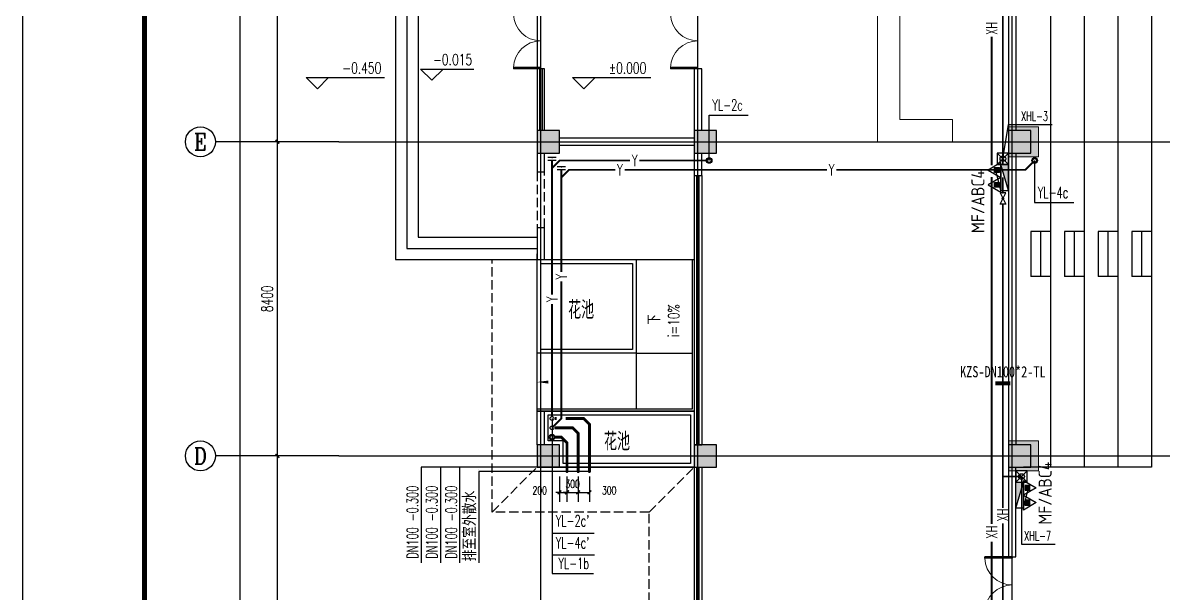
# Model space of a CAD drawing. Extents: x 817814 to 953178, y -139555 to 106956.
# Drawn here: x 843848 to 874329, y 52238 to 67492 of the extents above; entities that cross this region are included whole.
import ezdxf
from ezdxf.enums import TextEntityAlignment as Align

# ---------------------------------------------------------------- set-up
doc = ezdxf.new("R2010")
doc.units = 0
doc.header["$LTSCALE"] = 1000
doc.header["$MEASUREMENT"] = 0
doc.linetypes.add('__DASH', pattern=[0.35, 0.25, -0.1])
doc.linetypes.add('DASH', pattern=[0.35, 0.25, -0.1])
for name, color, linetype, lineweight in [('15101', 5, 'Continuous', 18), ('E3-家具', 8, 'Continuous', 5), ('P-RAIN-PIPE', 4, 'Continuous', 50)]:
    doc.layers.add(name, color=color, linetype=linetype, lineweight=lineweight)
for name, color, linetype in [('A-DOOR-HOLE', 161, 'Continuous'), ('A-Roof-Drng', 8, 'Continuous'), ('A-WALL-CURT', 111, 'Continuous'), ('A2-看线', 8, 'Continuous'), ('AXIS', 3, 'Continuous'), ('AXIS_TEXT', 7, 'Continuous'), ('BTTK', 7, 'Continuous'), ('COLUMN', 2, 'Continuous'), ('DIM_ELEV', 3, 'Continuous'), ('DIM_SYMB', 3, 'Continuous'), ('DOOR_FIRE', 4, 'Continuous'), ('DOTE', 8, 'Continuous'), ('E2-楼梯、坡道', 5, 'Continuous'), ('HJ(环境-单体)', 135, 'Continuous'), ('P-ANNO-DIMS', 4, 'Continuous'), ('P-ANNO-IDEN', 3, 'Continuous'), ('P-FIRE-EQPM', 1, 'Continuous'), ('P-FIRE-IDEN', 1, 'Continuous'), ('P-PROT-FIRH', 1, 'Continuous'), ('P-PROT-IDEN', 7, 'Continuous'), ('P-PROT-PIPE', 1, 'Continuous'), ('P-PROT-VALV', 7, 'Continuous'), ('P-PROT-VPIP', 1, 'Continuous'), ('P-RAIN-IDEN', 171, 'Continuous'), ('P-RAIN-VALV', 193, 'Continuous'), ('P-RAIN-VPIP', 7, 'Continuous'), ('PUB_DIM', 3, 'Continuous'), ('PUB_HATCH', 8, 'Continuous'), ('PUB_TEXT', 7, 'Continuous'), ('PUB_TITLE', 4, 'Continuous'), ('WALL', 2, 'Continuous'), ('WINDOW', 4, 'Continuous'), ('抗震支吊架', 2, 'Continuous'), ('散水', 151, '__DASH')]:
    doc.layers.add(name, color=color, linetype=linetype)
doc.layers.add('定位矩形', color=6, linetype='Continuous', plot=False)
doc.layers.add('建筑底图', color=6, linetype='Continuous', plot=False)
doc.styles.add('_TCH_AXIS', font='COMPLEX', dxfattribs={"bigfont": 'GBCBIG'})
doc.styles.add('_TCH_DIM', font='SIMPLEX', dxfattribs={"bigfont": 'GBCBIG'})
doc.styles.add('_TCH_DIM_T3', font='SIMPLEX', dxfattribs={"width": 0.705882, "bigfont": 'GBCBIG'})
doc.styles.add('_TWT_PIPEDN', font='simplex.shx', dxfattribs={"width": 0.8, "height": 3.5, "bigfont": 'gbcbig.shx'})
doc.styles.add('_TWT_PIPETEXT', font='SIMPLEX', dxfattribs={"width": 0.8, "height": 2.5, "bigfont": 'HZTXT'})
doc.styles.add('_TWT_SERIAL', font='COMPLEX', dxfattribs={"width": 0.8, "height": 3, "bigfont": 'HZTXT'})
doc.styles.add('COMPLEX', font='COMPLEX')
doc.styles.add('HZ(TK)', font='geniso.shx', dxfattribs={"width": 0.9, "bigfont": 'hztxt.shx'})
doc.styles.add('kzcad', font='', dxfattribs={"width": 0.8})
doc.styles.get("Standard").update_dxf_attribs({"font": 'GBENOR', "bigfont": 'GBCBIG'})
doc.styles.get('kzcad').set_extended_font_data('SimSun')
doc.dimstyles.new('_TCH_ARCH&&100', dxfattribs={"dimtxt": 297.5, "dimasz": 100, "dimexe": 250, "dimexo": 300, "dimgap": 126.25, "dimtad": 1, "dimdec": 0, "dimzin": 0, "dimdsep": 46, "dimtxsty": '_TCH_DIM_T3', "dimblk": 'ARCHTICK', "dimcen": 0.09, "dimclrt": 7, "dimazin": 2, "dimtfac": 1, "dimtdec": 0, "dimtix": 1, "dimtmove": 2, "dimatfit": 3, "dimfxl": 100, "dimtolj": 1, "dimtzin": 0, "dimarcsym": 0})
doc.dimstyles.new('_TWT_ARCH&&100', dxfattribs={"dimtxt": 212.5, "dimasz": 100, "dimexe": 250, "dimexo": 300, "dimgap": 118.75, "dimtad": 1, "dimdec": 0, "dimzin": 0, "dimdsep": 46, "dimtxsty": '_TCH_DIM_T3', "dimblk": 'ARCHTICK', "dimcen": 0.09, "dimclrt": 7, "dimazin": 2, "dimtfac": 1, "dimtdec": 0, "dimtix": 1, "dimtmove": 2, "dimatfit": 3, "dimfxl": 1, "dimtolj": 1, "dimtzin": 0, "dimarcsym": 0})

# ---------------------------------------------------------------- blocks, each defined once
blk = doc.blocks.new('vhtemplate_2019年新竖式图框_A1')
at = {"layer": 'PUB_TITLE', "color": 7}
blk.add_lwpolyline([(0, 594), (841, 594), (841, 0), (0, 0)], close=True, dxfattribs=at)
at = {"layer": 'PUB_TITLE', "const_width": 1}
blk.add_lwpolyline([(25, 10), (831, 10), (831, 584), (25, 584)], close=True, dxfattribs=at)
at = {"layer": 'BTTK', "color": 4, "style": 'HZ(TK)', "width": 0.9}
for tag, p in [('合作单位_001', (795.83, 509.44)), ('建设单位_001', (795.85, 207.44)), ('工程名称_001', (795.62, 174.44)), ('子项名称_001', (805.71, 157.94)), ('图纸名称_001', (795.45, 138.94))]:
    blk.add_attdef(tag, p, '', height=3.5, dxfattribs=at)
for tag, p in [('注册证书号', (808.5, 279)), ('注册印章号', (808.5, 271)), ('设计号', (806, 193)), ('图别', (789.75, 34)), ('图号', (822.25, 34)), ('版本号', (789.75, 26)), ('日期', (822.25, 26))]:
    blk.add_attdef(tag, text='', height=3.5, dxfattribs=at).set_placement(p, align=Align.MIDDLE)
blk = doc.blocks.new('zhuzi')
at = {"layer": '15101'}
h = blk.add_hatch(color=256, dxfattribs=at)
h.dxf.hatch_style = 1
h.paths.add_polyline_path([(50957, 5262), (51657, 5262), (51657, 5962), (50957, 5962)])
h.paths.add_polyline_path([(42757, 5162), (43557, 5162), (43557, 5962), (42757, 5962)])
h.paths.add_polyline_path([(34407, 5262), (35107, 5262), (35107, 5962), (34407, 5962)])
h.paths.add_polyline_path([(26007, 5262), (26707, 5262), (26707, 5962), (26007, 5962)])
h.paths.add_polyline_path([(17857, 5162), (18657, 5162), (18657, 5962), (17857, 5962)])
h.paths.add_polyline_path([(59457, 2362), (60057, 2362), (60057, 2962), (59457, 2962)])
h.paths.add_polyline_path([(51057, 2362), (51657, 2362), (51657, 2962), (51057, 2962)])
h.paths.add_polyline_path([(17857, 2362), (18457, 2362), (18457, 2962), (17857, 2962)])
h.paths.add_polyline_path([(9457, 2362), (10057, 2362), (10057, 2962), (9457, 2962)])
h.paths.add_polyline_path([(59457, -2838), (60057, -2838), (60057, -2238), (59457, -2238)])
h.paths.add_polyline_path([(50957, -2888), (51657, -2888), (51657, -2188), (50957, -2188)])
h.paths.add_polyline_path([(42757, -2938), (43557, -2938), (43557, -2138), (42757, -2138)])
h.paths.add_polyline_path([(17857, -2938), (18657, -2938), (18657, -2138), (17857, -2138)])
h.paths.add_polyline_path([(9457, -2838), (10057, -2838), (10057, -2238), (9457, -2238)])
h.paths.add_polyline_path([(59457, -11238), (60057, -11238), (60057, -10638), (59457, -10638)])
h.paths.add_polyline_path([(50957, -11288), (51657, -11288), (51657, -10588), (50957, -10588)])
h.paths.add_polyline_path([(42757, -11338), (43557, -11338), (43557, -10538), (42757, -10538)])
h.paths.add_polyline_path([(17857, -11338), (18657, -11338), (18657, -10538), (17857, -10538)])
h.paths.add_polyline_path([(9457, -11238), (10057, -11238), (10057, -10638), (9457, -10638)])
h.paths.add_polyline_path([(5257, -11238), (5857, -11238), (5857, -10638), (5257, -10638)])
h.paths.add_polyline_path([(59457, -19638), (60057, -19638), (60057, -19038), (59457, -19038)])
h.paths.add_polyline_path([(50957, -19688), (51657, -19688), (51657, -18988), (50957, -18988)])
h.paths.add_polyline_path([(42757, -19738), (43557, -19738), (43557, -18938), (42757, -18938)])
h.paths.add_polyline_path([(17857, -19738), (18657, -19738), (18657, -18938), (17857, -18938)])
h.paths.add_polyline_path([(9457, -19638), (10057, -19638), (10057, -19038), (9457, -19038)])
h.paths.add_polyline_path([(5257, -19638), (5857, -19638), (5857, -19038), (5257, -19038)])
h.paths.add_polyline_path([(59457, -28038), (60057, -28038), (60057, -27438), (59457, -27438)])
h.paths.add_polyline_path([(50957, -28088), (51657, -28088), (51657, -27388), (50957, -27388)])
h.paths.add_polyline_path([(42757, -28138), (43557, -28138), (43557, -27338), (42757, -27338)])
h.paths.add_polyline_path([(17857, -28138), (18657, -28138), (18657, -27338), (17857, -27338)])
h.paths.add_polyline_path([(9457, -28038), (10057, -28038), (10057, -27438), (9457, -27438)])
h.paths.add_polyline_path([(5257, -28038), (5857, -28038), (5857, -27438), (5257, -27438)])
h.paths.add_polyline_path([(59457, -36438), (60057, -36438), (60057, -35838), (59457, -35838)])
h.paths.add_polyline_path([(50957, -36488), (51657, -36488), (51657, -35788), (50957, -35788)])
h.paths.add_polyline_path([(42757, -36538), (43557, -36538), (43557, -35738), (42757, -35738)])
h.paths.add_polyline_path([(17857, -36538), (18657, -36538), (18657, -35738), (17857, -35738)])
h.paths.add_polyline_path([(9457, -36438), (10057, -36438), (10057, -35838), (9457, -35838)])
h.paths.add_polyline_path([(5257, -36438), (5857, -36438), (5857, -35838), (5257, -35838)])
h.paths.add_polyline_path([(59457, -44838), (60057, -44838), (60057, -44238), (59457, -44238)])
h.paths.add_polyline_path([(50957, -44888), (51657, -44888), (51657, -44188), (50957, -44188)])
h.paths.add_polyline_path([(42757, -44938), (43557, -44938), (43557, -44138), (42757, -44138)])
h.paths.add_polyline_path([(17857, -44938), (18657, -44938), (18657, -44138), (17857, -44138)])
h.paths.add_polyline_path([(9457, -44838), (10057, -44838), (10057, -44238), (9457, -44238)])
h.paths.add_polyline_path([(59457, -50038), (60057, -50038), (60057, -49438), (59457, -49438)])
h.paths.add_polyline_path([(51057, -50038), (51657, -50038), (51657, -49438), (51057, -49438)])
h.paths.add_polyline_path([(17857, -50038), (18457, -50038), (18457, -49438), (17857, -49438)])
h.paths.add_polyline_path([(9457, -50038), (10057, -50038), (10057, -49438), (9457, -49438)])
h.paths.add_polyline_path([(50957, -53038), (51657, -53038), (51657, -52338), (50957, -52338)])
h.paths.add_polyline_path([(42757, -53038), (43557, -53038), (43557, -52238), (42757, -52238)])
h.paths.add_polyline_path([(34407, -53038), (35107, -53038), (35107, -52338), (34407, -52338)])
h.paths.add_polyline_path([(26007, -53038), (26707, -53038), (26707, -52338), (26007, -52338)])
h.paths.add_polyline_path([(17857, -53038), (18657, -53038), (18657, -52238), (17857, -52238)])
at = {"layer": '15101', "linetype": 'Continuous'}
for points in [[(17857, -28138), (18657, -28138), (18657, -27338), (17857, -27338)], [(5257, -28038), (5857, -28038), (5857, -27438), (5257, -27438)], [(9457, -28038), (10057, -28038), (10057, -27438), (9457, -27438)], [(9457, -28038), (10057, -28038), (10057, -27438), (9457, -27438)], [(5257, -36438), (5857, -36438), (5857, -35838), (5257, -35838)], [(9457, -36438), (10057, -36438), (10057, -35838), (9457, -35838)], [(9457, -36438), (10057, -36438), (10057, -35838), (9457, -35838)], [(17857, -36538), (18657, -36538), (18657, -35738), (17857, -35738)]]:
    blk.add_lwpolyline(points, close=True, dxfattribs=at)
blk = doc.blocks.new('_ArchTick')
at = {"color": 0, "linetype": 'ByBlock', "const_width": 0.4}
blk.add_lwpolyline([(-0.5, -0.5), (0.5, 0.5)], dxfattribs=at)
blk = doc.blocks.new('*D239')
at = {"layer": 'Defpoints', "color": 0, "transparency": 16777216}
for p in [(509982, 113938), (512626, 113938), (512626, 54938)]:
    blk.add_point(p, dxfattribs=at)
at = {"layer": 'PUB_DIM', "color": 0, "lineweight": -2, "transparency": 16777216}
for p, q in [((512326, 113938), (509732, 113938)), ((509982, 54938), (509982, 113938)), ((512326, 54938), (509732, 54938))]:
    blk.add_line(p, q, dxfattribs=at)
at = {"layer": 'PUB_DIM', "color": 0, "lineweight": -2, "transparency": 16777216, "xscale": 100, "yscale": 100, "zscale": 100}
for p, rotation in [((509982, 113938), 90), ((509982, 54938), 270)]:
    blk.add_blockref('_ArchTick', p, dxfattribs=dict(at, rotation=rotation))
at = {"layer": 'PUB_DIM', "color": 7, "transparency": 16777216, "insert": (509707, 84438), "char_height": 297.5, "attachment_point": 5, "rotation": 90, "style": '_TCH_DIM_T3'}
blk.add_mtext('\\A1;59000', dxfattribs=at)
blk = doc.blocks.new('*D265')
at = {"layer": 'Defpoints', "color": 0, "transparency": 16777216}
for p in [(510982, 71838), (512626, 71838), (512626, 63438)]:
    blk.add_point(p, dxfattribs=at)
at = {"layer": 'PUB_DIM', "color": 0, "lineweight": -2, "transparency": 16777216}
for p, q in [((512326, 71838), (510732, 71838)), ((510982, 63438), (510982, 71838)), ((512326, 63438), (510732, 63438))]:
    blk.add_line(p, q, dxfattribs=at)
at = {"layer": 'PUB_DIM', "color": 0, "lineweight": -2, "transparency": 16777216, "xscale": 100, "yscale": 100, "zscale": 100}
for p, rotation in [((510982, 71838), 90), ((510982, 63438), 270)]:
    blk.add_blockref('_ArchTick', p, dxfattribs=dict(at, rotation=rotation))
at = {"layer": 'PUB_DIM', "color": 7, "transparency": 16777216, "insert": (510707, 67638), "char_height": 297.5, "attachment_point": 5, "rotation": 90, "style": '_TCH_DIM_T3'}
blk.add_mtext('\\A1;8400', dxfattribs=at)
blk = doc.blocks.new('*D266')
at = {"layer": 'Defpoints', "color": 0, "transparency": 16777216}
for p in [(510982, 80238), (512626, 80238), (512626, 71838)]:
    blk.add_point(p, dxfattribs=at)
at = {"layer": 'PUB_DIM', "color": 0, "lineweight": -2, "transparency": 16777216}
for p, q in [((512326, 80238), (510732, 80238)), ((510982, 71838), (510982, 80238)), ((512326, 71838), (510732, 71838))]:
    blk.add_line(p, q, dxfattribs=at)
at = {"layer": 'PUB_DIM', "color": 0, "lineweight": -2, "transparency": 16777216, "xscale": 100, "yscale": 100, "zscale": 100}
for p, rotation in [((510982, 80238), 90), ((510982, 71838), 270)]:
    blk.add_blockref('_ArchTick', p, dxfattribs=dict(at, rotation=rotation))
at = {"layer": 'PUB_DIM', "color": 7, "transparency": 16777216, "insert": (510707, 76038), "char_height": 297.5, "attachment_point": 5, "rotation": 90, "style": '_TCH_DIM_T3'}
blk.add_mtext('\\A1;8400', dxfattribs=at)
blk = doc.blocks.new('*D267')
at = {"layer": 'Defpoints', "color": 0, "transparency": 16777216}
for p in [(510982, 88638), (512626, 88638), (512626, 80238)]:
    blk.add_point(p, dxfattribs=at)
at = {"layer": 'PUB_DIM', "color": 0, "lineweight": -2, "transparency": 16777216}
for p, q in [((512326, 88638), (510732, 88638)), ((510982, 80238), (510982, 88638)), ((512326, 80238), (510732, 80238))]:
    blk.add_line(p, q, dxfattribs=at)
at = {"layer": 'PUB_DIM', "color": 0, "lineweight": -2, "transparency": 16777216, "xscale": 100, "yscale": 100, "zscale": 100}
for p, rotation in [((510982, 88638), 90), ((510982, 80238), 270)]:
    blk.add_blockref('_ArchTick', p, dxfattribs=dict(at, rotation=rotation))
at = {"layer": 'PUB_DIM', "color": 7, "transparency": 16777216, "insert": (510707, 84438), "char_height": 297.5, "attachment_point": 5, "rotation": 90, "style": '_TCH_DIM_T3'}
blk.add_mtext('\\A1;8400', dxfattribs=at)
blk = doc.blocks.new('$DorLib2D$00000002')
for p, q in [((-0.5, 0), (-0.5, 0.4875)), ((-0.475, 0.4875), (-0.5, 0.4875)), ((-0.475, 0), (-0.475, 0.4875)), ((0.475, 0), (0.475, 0.4875)), ((0.475, 0.4875), (0.5, 0.4875)), ((0.5, 0), (0.5, 0.4875)), ((-0.5, 0), (-0.475, 0)), ((0.5, 0), (0.475, 0))]:
    blk.add_line(p, q)
at = {"lineweight": 13}
for centre, start, end in [((-0.4875, 0), 0, 88.53072), ((0.4875, 0), 91.46928, 180)]:
    blk.add_arc(centre, 0.4875, start, end, dxfattribs=at)
blk = doc.blocks.new('_FZH')
blk.add_lwpolyline([(-0.5, -0.5), (0.5, -0.5), (0.5, 0.5), (-0.5, 0.5)], close=True)
at = {"layer": 'PUB_HATCH'}
blk.add_solid([(-0.5, -0.5), (0.5, -0.5), (-0.5, 0.5), (0.5, 0.5)], dxfattribs=at)
blk = doc.blocks.new('$TCHSYS$WIN2D')
for p, q in [((-0.5, 0.5), (0.5, 0.5)), ((-0.5, 0.5), (-0.5, -0.5)), ((0.5, 0.5), (0.5, -0.5)), ((0.5, 0.1667), (-0.5, 0.1667)), ((0.5, -0.1667), (-0.5, -0.1667)), ((-0.5, -0.5), (0.5, -0.5))]:
    blk.add_line(p, q)
blk = doc.blocks.new('_AXISO')
blk.add_circle((0, 0), 0.5)
at = {"layer": 'AXIS_TEXT', "style": 'COMPLEX', "width": 1.041667}
blk.add_attdef('A', text='', height=0.56, dxfattribs=at).set_placement((-0.25, -0.28), (0.25, -0.28), align=Align.FIT)
blk = doc.blocks.new('$TWTSYS$00000508')
for p, q in [((-0.5, 0.5), (0.324, 1.224)), ((-0.5, 0.5), (-0.5, -0.5)), ((-0.5, -0.5), (0.5, 0.5)), ((0.5, 0.5), (-0.5, 0.5)), ((0.5, -0.5), (0.5, 0.5)), ((-0.5, -0.5), (0.5, -0.5))]:
    blk.add_line(p, q)
blk.add_solid([(0.5, -0.5), (0.5, 0.5), (-0.5, -0.5)])
blk = doc.blocks.new('$VALVE$00000476')
for p, q in [((-64, -90), (-64, 90)), ((0, -90), (0, 90))]:
    blk.add_line(p, q)
blk.add_point((0, 0))
blk = doc.blocks.new('$VALVE$00000333')
for p, q in [((125, 62.5), (-125, -62.5)), ((-125, 62.5), (125, -62.5)), ((-125, -62.5), (-125, 62.5)), ((125, -62.5), (125, 62.5))]:
    blk.add_line(p, q)
at = {"const_width": 31.25}
blk.add_lwpolyline([(-15.625, 0, 1), (15.625, 0, 1)], format="xyb", close=True, dxfattribs=at)
for p in [(-125, 0), (125, 0)]:
    blk.add_point(p)
blk = doc.blocks.new('$TWTSYS$00000546')
h = blk.add_hatch()
h.set_pattern_fill('ANSI31', color=256, scale=200, style=0)
h.set_pattern_definition([(45, (-38543.802, -6670.83), (-17.67767, 17.67767), [])])
h.paths.add_polyline_path([(-65, 174), (65, 174), (65, 44), (-65, 44)])
for points in [[(0, 344), (-198, 0), (198, 0)], [(-65, 174), (65, 174), (65, 44), (-65, 44)]]:
    blk.add_lwpolyline(points, close=True)
blk = doc.blocks.new('*D512')
at = {"layer": 'Defpoints', "color": 0, "transparency": 16777216}
for p in [(858193, 55659), (858393, 55659), (858393, 54935)]:
    blk.add_point(p, dxfattribs=at)
at = {"layer": 'P-ANNO-DIMS', "color": 0, "lineweight": -2, "transparency": 16777216}
for p, q in [((858193, 55359), (858193, 54685)), ((858393, 55359), (858393, 54685)), ((858193, 54935), (858093, 54935)), ((858193, 54935), (858393, 54935)), ((858393, 54935), (858493, 54935))]:
    blk.add_line(p, q, dxfattribs=at)
at = {"layer": 'P-ANNO-DIMS', "color": 0, "lineweight": -2, "transparency": 16777216, "xscale": 100, "yscale": 100, "zscale": 100}
blk.add_blockref('_ArchTick', (858193, 54935), dxfattribs=at)
at = {"layer": 'P-ANNO-DIMS', "color": 0, "lineweight": -2, "transparency": 16777216, "xscale": 100, "yscale": 100, "zscale": 100, "rotation": 180}
blk.add_blockref('_ArchTick', (858393, 54935), dxfattribs=at)
at = {"layer": 'P-ANNO-DIMS', "color": 7, "transparency": 16777216, "insert": (857665, 54986), "char_height": 212.5, "attachment_point": 5, "style": '_TCH_DIM_T3'}
blk.add_mtext('\\A1;200', dxfattribs=at)
blk = doc.blocks.new('*D513')
at = {"layer": 'Defpoints', "color": 0, "transparency": 16777216}
for p in [(858393, 55659), (858693, 55659), (858693, 54935)]:
    blk.add_point(p, dxfattribs=at)
at = {"layer": 'P-ANNO-DIMS', "color": 0, "lineweight": -2, "transparency": 16777216}
for p, q in [((858393, 55359), (858393, 54685)), ((858693, 55359), (858693, 54685)), ((858393, 54935), (858293, 54935)), ((858393, 54935), (858693, 54935)), ((858693, 54935), (858793, 54935))]:
    blk.add_line(p, q, dxfattribs=at)
at = {"layer": 'P-ANNO-DIMS', "color": 0, "lineweight": -2, "transparency": 16777216, "xscale": 100, "yscale": 100, "zscale": 100}
blk.add_blockref('_ArchTick', (858393, 54935), dxfattribs=at)
at = {"layer": 'P-ANNO-DIMS', "color": 0, "lineweight": -2, "transparency": 16777216, "xscale": 100, "yscale": 100, "zscale": 100, "rotation": 180}
blk.add_blockref('_ArchTick', (858693, 54935), dxfattribs=at)
at = {"layer": 'P-ANNO-DIMS', "color": 7, "transparency": 16777216, "insert": (858543, 55160), "char_height": 212.5, "attachment_point": 5, "style": '_TCH_DIM_T3'}
blk.add_mtext('\\A1;300', dxfattribs=at)
blk = doc.blocks.new('*D514')
at = {"layer": 'Defpoints', "color": 0, "transparency": 16777216}
for p in [(858693, 55659), (858993, 55659), (858993, 54935)]:
    blk.add_point(p, dxfattribs=at)
at = {"layer": 'P-ANNO-DIMS', "color": 0, "lineweight": -2, "transparency": 16777216}
for p, q in [((858693, 55359), (858693, 54685)), ((858993, 55359), (858993, 54685)), ((858693, 54935), (858993, 54935))]:
    blk.add_line(p, q, dxfattribs=at)
at = {"layer": 'P-ANNO-DIMS', "color": 0, "lineweight": -2, "transparency": 16777216, "xscale": 100, "yscale": 100, "zscale": 100, "rotation": 180}
blk.add_blockref('_ArchTick', (858693, 54935), dxfattribs=at)
at = {"layer": 'P-ANNO-DIMS', "color": 0, "lineweight": -2, "transparency": 16777216, "xscale": 100, "yscale": 100, "zscale": 100}
blk.add_blockref('_ArchTick', (858993, 54935), dxfattribs=at)
at = {"layer": 'P-ANNO-DIMS', "color": 7, "transparency": 16777216, "insert": (859521, 54986), "char_height": 212.5, "attachment_point": 5, "style": '_TCH_DIM_T3'}
blk.add_mtext('\\A1;300', dxfattribs=at)
blk = doc.blocks.new('xdzcdxcvf')
at = {"layer": 'A-DOOR-HOLE', "linetype": 'DASH'}
for p, q in [((517921.4, 79438.1), (517921.4, 77938.1)), ((518121.4, 77938.1), (518121.4, 79438.1))]:
    blk.add_line(p, q, dxfattribs=at)
at = {"layer": 'A-Roof-Drng'}
for centre in [(522521.4, 79737.7), (531221.4, 79737.6), (518321.4, 72337.7)]:
    blk.add_circle(centre, 75, dxfattribs=at)
at = {"layer": 'A-WALL-CURT'}
for p, q in [((518121.4, 82187.7), (517921.4, 82187.7)), ((517921.4, 82187.7), (517921.4, 80537.7)), ((517988.1, 82187.7), (517988.1, 80537.7)), ((518054.8, 82187.7), (518054.8, 80537.7)), ((518121.4, 80537.7), (518121.4, 82187.7))]:
    blk.add_line(p, q, dxfattribs=at)
at = {"layer": 'A2-看线'}
for p, q in [((531641.4, 97337.7), (531641.4, 71537.7)), ((532541.4, 97337.7), (532541.4, 71537.7)), ((533441.4, 97337.7), (533441.4, 71537.7)), ((534341.4, 97337.7), (534341.4, 71537.7)), ((520571.4, 77087.7), (522121.4, 77087.7)), ((518341.4, 73037.7), (521941.4, 73037.7)), ((518341.4, 71537.7), (521941.4, 71537.7)), ((518341.4, 71537.7), (522121.4, 71537.7))]:
    blk.add_line(p, q, dxfattribs=at)
blk.add_lwpolyline([(530741.4, 97337.7), (534341.4, 97337.7), (534341.4, 71537.7), (530921.4, 71537.7)], dxfattribs=at)
at = {"layer": 'AXIS'}
for p, q in [((512626.4, 80237.7), (509323.8, 80237.7)), ((512626.4, 71837.7), (509323.8, 71837.7))]:
    blk.add_line(p, q, dxfattribs=at)
at = {"layer": 'DIM_ELEV'}
for p, q in [((515107.4, 81883.7), (514807.4, 82183.7)), ((514807.4, 82183.7), (516233.5, 82183.7)), ((515107.4, 81883.7), (515407.4, 82183.7)), ((512051.2, 81657.8), (511751.2, 81957.8)), ((511751.2, 81957.8), (513845.6, 81957.8)), ((512051.2, 81657.8), (512351.2, 81957.8)), ((519170.8, 81657.8), (518870.8, 81957.8)), ((518870.8, 81957.8), (520965.2, 81957.8)), ((519170.8, 81657.8), (519470.8, 81957.8))]:
    blk.add_line(p, q, dxfattribs=at)
at = {"layer": 'DIM_SYMB'}
for points in [[(521321.4, 77087.7, 0, 0, 0), (521321.4, 73812.7, 0, 0, 0), (517921.4, 73812.7, 0, 80, 0), (518221.4, 73812.7, 0, 0, 0)], [(534491.4, 77237.7, 0, 0, 0), (532734.7, 77237.7, 240, 0, 0), (531834.7, 77237.7, 0, 0, 0)]]:
    blk.add_lwpolyline(points, format="xyseb", dxfattribs=at)
at = {"layer": 'DOTE'}
for p, q in [((518021.4, 52467.1), (518021.4, 117010.8)), ((522221.4, 52467.1), (522221.4, 117010.8)), ((530621.4, 52467.1), (530621.4, 117010.8)), ((512626.4, 80237.7), (579032.5, 80237.7)), ((512626.4, 71837.7), (579032.5, 71837.7))]:
    blk.add_line(p, q, dxfattribs=at)
at = {"layer": 'E2-楼梯、坡道'}
for p, q in [((531641.4, 77837.7), (531121.4, 77837.7)), ((531121.4, 77837.7), (531121.4, 76637.7)), ((531381.4, 77837.7), (531381.4, 76637.7)), ((531641.4, 77837.7), (531641.4, 76637.7)), ((532541.4, 77837.7), (532021.4, 77837.7)), ((532021.4, 77837.7), (532021.4, 76637.7)), ((532281.4, 77837.7), (532281.4, 76637.7)), ((532541.4, 77837.7), (532541.4, 76637.7)), ((533441.4, 77837.7), (532921.4, 77837.7)), ((532921.4, 77837.7), (532921.4, 76637.7)), ((533181.4, 77837.7), (533181.4, 76637.7)), ((533441.4, 77837.7), (533441.4, 76637.7)), ((534341.4, 77837.7), (533821.4, 77837.7)), ((533821.4, 77837.7), (533821.4, 76637.7)), ((534081.4, 77837.7), (534081.4, 76637.7)), ((534341.4, 77837.7), (534341.4, 76637.7)), ((531641.4, 76637.7), (531121.4, 76637.7)), ((532541.4, 76637.7), (532021.4, 76637.7)), ((533441.4, 76637.7), (532921.4, 76637.7)), ((534341.4, 76637.7), (533821.4, 76637.7))]:
    blk.add_line(p, q, dxfattribs=at)
for points in [[(517921.4, 91787.7), (514141.4, 91787.7), (514141.4, 77087.7), (517921.4, 77087.7)], [(517921.4, 91487.7), (514441.4, 91487.7), (514441.4, 77387.7), (517921.4, 77387.7)], [(517921.4, 91187.7), (514741.4, 91187.7), (514741.4, 77687.7), (517921.4, 77687.7)], [(520571.4, 77087.7), (520571.4, 74587.7), (517921.4, 74587.7), (517921.4, 77237.7)], [(522071.4, 77087.7), (522071.4, 73087.7), (517921.4, 73087.7)], [(522121.4, 77087.7), (522121.4, 73037.7), (517921.4, 73037.7), (517921.4, 74587.7)], [(520571.4, 74587.7), (522071.4, 74587.7)], [(520571.4, 74587.7), (520571.4, 73087.7)]]:
    blk.add_lwpolyline(points, dxfattribs=at)
at = {"layer": 'E3-家具'}
blk.add_lwpolyline([(529021.4, 88637.7), (527021.4, 88637.7), (527021.4, 80237.7), (529021.4, 80237.7), (529021.4, 80837.7), (527621.4, 80837.7), (527621.4, 88037.7), (529021.4, 88037.7), (529021.4, 88637.7)], dxfattribs=at)
at = {"layer": 'HJ(环境-单体)', "linetype": 'Continuous'}
for points in [[(520571.4, 74587.7), (517921.4, 74587.7), (517921.4, 77087.7), (520571.4, 77087.7)], [(520471.4, 74687.7), (518021.4, 74687.7), (518021.4, 76987.7), (520471.4, 76987.7)]]:
    blk.add_lwpolyline(points, close=True, dxfattribs=at)
at = {"layer": 'HJ(环境-单体)'}
blk.add_lwpolyline([(518121.4, 73037.7), (522121.4, 73037.7), (522121.4, 71537.7), (518521.4, 71537.7), (518521.4, 72137.7), (518121.4, 72137.7), (518121.4, 73037.7)], dxfattribs=at)
blk.add_lwpolyline([(518221.4, 72937.7), (522021.4, 72937.7), (522021.4, 71637.7), (518621.4, 71637.7), (518621.4, 72237.7), (518221.4, 72237.7)], close=True, dxfattribs=at)
at = {"layer": 'WALL'}
for p, q in [((530521.4, 88337.7), (530521.4, 80537.7)), ((530721.4, 88337.7), (530721.4, 80537.7)), ((522321.4, 82187.7), (522121.4, 82187.7)), ((522121.4, 82187.7), (522121.4, 80537.7)), ((522321.4, 80537.7), (522321.4, 82187.7)), ((522121.4, 80337.7), (518521.4, 80337.7)), ((517921.4, 79937.7), (517921.4, 79438.1)), ((518121.4, 79438.1), (518121.4, 79937.7)), ((522121.4, 80137.7), (518521.4, 80137.7)), ((522121.4, 79937.7), (522121.4, 79337.7)), ((522321.4, 79337.7), (522321.4, 79937.7)), ((530521.4, 79937.7), (530521.4, 72137.7)), ((530721.4, 79937.7), (530721.4, 72137.7)), ((517921.4, 79438.1), (518121.4, 79438.1)), ((522121.4, 79337.7), (522321.4, 79337.7)), ((518121.4, 77938.1), (517921.4, 77938.1)), ((517921.4, 77938.1), (517921.4, 77087.7)), ((518121.4, 77087.7), (518121.4, 77938.1)), ((517921.4, 77087.7), (518121.4, 77087.7)), ((517921.4, 72137.7), (517921.4, 73037.7)), ((517921.4, 73037.7), (518121.4, 73037.7)), ((518121.4, 72137.7), (518121.4, 73037.7)), ((530521.4, 71537.7), (530521.4, 69137.7)), ((530721.4, 69137.7), (530721.4, 71537.7)), ((530521.4, 69137.7), (530721.4, 69137.7))]:
    blk.add_line(p, q, dxfattribs=at)
at = {"layer": 'WINDOW'}
blk.add_line((517921.4, 83687.7), (517921.4, 82187.7), dxfattribs=at)
at = {"layer": '散水'}
for p, q in [((516721.4, 70337.6), (517921.4, 71537.7)), ((520921.4, 70337.6), (522121.4, 71537.6))]:
    blk.add_line(p, q, dxfattribs=at)
blk.add_lwpolyline([(573921.4, 57937.6), (573921.4, 56737.6), (565521.4, 56737.6), (565521.4, 53737.6), (529321.4, 53737.6), (529321.4, 56737.6), (520921.4, 56737.6), (520921.4, 70337.6), (516721.4, 70337.6), (516721.4, 77087.7)], dxfattribs=at)
blk.add_blockref('zhuzi', (512664.2, 107975.3))
at = {"layer": 'AXIS'}
ref = blk.add_blockref('_AXISO', (508923.8, 80237.7), dxfattribs=dict(at, xscale=800, yscale=800, zscale=800))
ref.add_attrib('A', 'E', dxfattribs={"layer": 'AXIS_TEXT', "height": 445.4, "style": '_TCH_AXIS'}).set_placement((508754.1, 80014.9), (509093.5, 80014.9), align=Align.FIT)
ref = blk.add_blockref('_AXISO', (508923.8, 71837.7), dxfattribs=dict(at, xscale=800, yscale=800, zscale=800))
ref.add_attrib('A', 'D', dxfattribs={"layer": 'AXIS_TEXT', "height": 435.3, "style": '_TCH_AXIS'}).set_placement((508747.7, 71620), (509100, 71620), align=Align.FIT)
at = {"layer": 'COLUMN', "xscale": 600, "yscale": 600, "zscale": 600}
for p in [(518221.4, 80237.7), (522421.4, 80237.7), (530821.4, 80237.7), (522421.4, 71837.7), (530821.4, 71837.7)]:
    blk.add_blockref('_FZH', p, dxfattribs=at)
at = {"layer": 'COLUMN', "xscale": 600, "yscale": 600, "zscale": 600, "rotation": 270}
blk.add_blockref('_FZH', (518221.4, 71837.7), dxfattribs=at)
at = {"layer": 'DOOR_FIRE', "xscale": 1500, "yscale": 1500, "zscale": 200, "rotation": 90}
blk.add_blockref('$DorLib2D$00000002', (530621.4, 68387.7), dxfattribs=at)
at = {"layer": 'WINDOW', "rotation": 90}
for name, p, xscale, yscale, zscale in [('$DorLib2D$00000002', (518021.4, 82937.7), 1500, 1500, -1500), ('$DorLib2D$00000002', (522221.4, 82937.7), 1500, 1500, -1500), ('$TCHSYS$WIN2D', (522221.4, 75737.7), -7200, 200, 7200), ('$TCHSYS$WIN2D', (522221.4, 67937.7), -7200, 200, 7200)]:
    blk.add_blockref(name, p, dxfattribs=dict(at, xscale=xscale, yscale=yscale, zscale=zscale))
at = {"layer": 'PUB_TEXT', "style": '_TCH_DIM', "width": 0.705882}
for s, p in [('-0.450', (512715.6, 82062.8)), ('-0.015', (515143.5, 82288.7)), ('%%P0.000', (519835.2, 82062.8))]:
    blk.add_text(s, height=297.5, dxfattribs=at).set_placement(p)
at = {"layer": 'PUB_TEXT'}
for p in [(518751.3, 75502.6), (519711.3, 71983.8)]:
    blk.add_text('花池', height=482.27, dxfattribs=at).set_placement(p)
at = {"layer": 'PUB_TEXT', "style": '_TCH_DIM', "width": 0.705882}
blk.add_text('i=10%', height=297.5, rotation=89.99998, dxfattribs=at).set_placement((521723.9, 75010.2))
at = {"layer": 'PUB_TEXT', "style": '_TCH_DIM'}
blk.add_text('下', height=337.6, rotation=89.99998, dxfattribs=at).set_placement((521220.1, 75355.2))
at = {"layer": 'PUB_DIM'}
for p1, p2, distance, picture, middle in [((512626.4, 54937.7), (512626.4, 113937.7), 2644.7, '*D239', (509706.7, 84437.7)), ((512626.4, 80237.7), (512626.4, 88637.7), 1644.7, '*D267', (510706.7, 84437.7)), ((512626.4, 71837.7), (512626.4, 80237.7), 1644.7, '*D266', (510706.7, 76037.7)), ((512626.4, 63437.7), (512626.4, 71837.7), 1644.7, '*D265', (510706.7, 67637.7))]:
    dim = blk.add_aligned_dim(p1=p1, p2=p2, distance=distance, dimstyle='_TCH_ARCH&&100', dxfattribs=at)
    dim.commit()
    dim.dimension.update_dxf_attribs({"geometry": picture, "text_midpoint": middle})

msp = doc.modelspace()

# ---------------------------------------------------------------- hatches: boundary and pattern name
at = {"layer": 'P-RAIN-PIPE'}
for points in [[(858193.4, 63809.2), (858175.7, 63826.9), (858183, 63834.2)], [(858193.4, 63809.2), (858193.4, 63834.2), (858183, 63834.2)], [(858443.1, 63559.2), (858425.4, 63576.9), (858432.7, 63584.2)], [(858443.1, 63559.2), (858443.1, 63584.2), (858432.7, 63584.2)], [(870643.4, 63559.2), (870661.1, 63541.6), (870653.7, 63534.2)], [(870643.4, 63559.2), (870643.4, 63534.2), (870653.7, 63534.2)], [(858243.1, 56908.9), (858260.7, 56891.2), (858268.1, 56898.5)], [(858243.1, 56908.9), (858268.1, 56908.9), (858268.1, 56898.5)], [(858543.4, 56659.2), (858543.4, 56696.7), (858558.9, 56696.7)], [(858543.4, 56659.2), (858569.9, 56685.8), (858558.9, 56696.7)], [(858843.4, 56909.2), (858843.4, 56946.7), (858858.9, 56946.7)], [(858843.4, 56909.2), (858869.9, 56935.8), (858858.9, 56946.7)], [(858993.4, 56759.2), (859019.9, 56785.8), (859030.9, 56774.8)], [(858993.4, 56759.2), (859030.9, 56759.2), (859030.9, 56774.8)], [(858243.4, 56409.2), (858243.4, 56446.7), (858258.9, 56446.7)], [(858243.4, 56409.2), (858269.9, 56435.8), (858258.9, 56446.7)], [(858693.4, 56509.2), (858719.9, 56535.8), (858730.9, 56524.8)], [(858693.4, 56509.2), (858730.9, 56509.2), (858730.9, 56524.8)], [(858393.4, 56259.2), (858419.9, 56285.8), (858430.9, 56274.8)], [(858393.4, 56259.2), (858430.9, 56259.2), (858430.9, 56274.8)]]:
    msp.add_hatch(color=256, dxfattribs=at).paths.add_polyline_path(points)

# ---------------------------------------------------------------- linework, layer by layer
at = {"layer": 'P-PROT-IDEN', "linetype": 'ByBlock'}
for p, q in [((870043.4, 63857.1, -3000), (870193.4, 64771.3)), ((870193.4, 64771.3), (871357.3, 64771.3)), ((870543.4, 55359.2, -3000), (870543.4, 53546, -3000)), ((870543.4, 53546, -3000), (871439.9, 53546, -3000))]:
    msp.add_line(p, q, dxfattribs=at)
at = {"layer": 'P-PROT-PIPE', "const_width": 50}
for points in [[(870043.4, 67692.5), (870043.4, 63680)], [(869743.4, 67118.1), (869743.4, 63676.7)], [(869743.4, 63368.2), (869743.4, 54085)], [(870043.4, 63360.3), (870043.4, 62942)], [(870043.4, 62642), (870043.4, 55359.2)], [(870543.4, 55359.2), (870043.4, 55359.2)], [(870043.4, 55359.2), (870043.4, 54516.7)], [(870043.4, 54105.9), (870043.4, 48342.5)], [(869743.4, 53619.3), (869743.4, 47911.9)]]:
    msp.add_lwpolyline(points, dxfattribs=at)
at = {"layer": 'P-PROT-VPIP'}
for centre in [(870043.4, 63857.1), (870543.4, 55359.2)]:
    msp.add_circle(centre, 75, dxfattribs=at)
at = {"layer": 'P-RAIN-IDEN'}
for p, q in [((862193.4, 63809.2), (862193.4, 65025.4)), ((862193.4, 65025.4), (863234.3, 65025.4)), ((870893.4, 63809.2), (870893.4, 62684.6)), ((870893.4, 62684.6), (871943, 62684.6)), ((857993.4, 56909.2), (857993.4, 53847.9)), ((857993.4, 56659.2), (857993.4, 53260)), ((857993.4, 56409.2), (857993.4, 52766.5)), ((859235.5, 55610.8), (854494.8, 55610.8)), ((854494.8, 55610.8), (854494.8, 53047)), ((855009.7, 55610.8), (855009.7, 53047)), ((855524.7, 55610.8), (855524.7, 53047)), ((855524.7, 55543.4), (855524.7, 53485.7)), ((856031, 55543.4), (856031, 55543.4)), ((858993.4, 55492), (856039.6, 55492)), ((856039.6, 55492), (856039.6, 53047.5)), ((857993.4, 53847.9), (859122.7, 53847.9)), ((857993.4, 53260), (859131.4, 53260)), ((857993.4, 52766.5), (859101.9, 52766.5))]:
    msp.add_line(p, q, dxfattribs=at)
at = {"layer": 'P-RAIN-IDEN', "const_width": 40}
for points in [[(858413.4, 55492, -1), (858373.4, 55492, -1)], [(858713.4, 55492, -1), (858673.4, 55492, -1)], [(859013.4, 55492, -1), (858973.4, 55492, -1)]]:
    msp.add_lwpolyline(points, format="xyb", close=True, dxfattribs=at)
at = {"layer": 'P-RAIN-PIPE', "const_width": 50}
for points in [[(858193.4, 63809.2), (857993.4, 63609.2)], [(857993.4, 63609.2), (857993.4, 63809.2)], [(858193.4, 63809.2), (860079.4, 63809.2)], [(860325.7, 63809.2), (862143.4, 63809.2)], [(870858, 63773.9), (870643.4, 63559.2)], [(857993.4, 60221.5), (857993.4, 63609.2)], [(858443.1, 63559.2), (858243.1, 63359.2)], [(858243.1, 63359.2), (858243.1, 63559.2)], [(858443.1, 63559.2), (859684.9, 63559.2)], [(859931.1, 63559.2), (865342.3, 63559.2)], [(865588.6, 63559.2), (870643.4, 63559.2)], [(858243.1, 60823.4), (858243.1, 63359.2)], [(858243.1, 56908.9), (858243.1, 60577.1)], [(857993.4, 56959.2), (857993.4, 59975.2)], [(858028.8, 56694.6), (858243.1, 56908.9)]]:
    msp.add_lwpolyline(points, dxfattribs=at)
at = {"layer": 'P-RAIN-PIPE', "ltscale": 1.5, "const_width": 75}
for points in [[(858068.4, 56909.2), (858118.2, 56909.2)], [(858543.4, 56659.2), (858068.4, 56659.2)], [(858843.4, 56909.2), (858361.9, 56909.2)], [(858543.4, 56659.2), (858693.4, 56509.2)], [(858843.4, 56909.2), (858993.4, 56759.2)], [(858993.4, 56759.2), (858993.4, 55492)], [(858243.4, 56409.2), (858068.4, 56409.2)], [(858243.4, 56409.2), (858393.4, 56259.2)], [(858693.4, 56509.2), (858693.4, 55492)], [(858393.4, 56259.2), (858393.4, 55492)]]:
    msp.add_lwpolyline(points, dxfattribs=at)
at = {"layer": 'P-RAIN-VPIP'}
for centre in [(862193.4, 63809.2), (870893.4, 63809.2), (857993.4, 56909.2), (857993.4, 56659.2), (857993.4, 56409.2)]:
    msp.add_circle(centre, 50, dxfattribs=at)
at = {"layer": '定位矩形', "color": 3}
for p, q in [((869893.4, 63707.1), (870193.4, 64007.1)), ((869893.4, 64007.1), (870193.4, 63707.1))]:
    msp.add_line(p, q, dxfattribs=at)
at = {"layer": '定位矩形'}
for p, q in [((870393.4, 55209.2), (870693.4, 55509.2)), ((870393.4, 55509.2), (870693.4, 55209.2))]:
    msp.add_line(p, q, dxfattribs=at)
at = {"layer": '定位矩形', "color": 3}
msp.add_lwpolyline([(869893.4, 63707.1), (870193.4, 63707.1), (870193.4, 64007.1), (869893.4, 64007.1)], close=True, dxfattribs=at)
at = {"layer": '定位矩形'}
msp.add_lwpolyline([(870393.4, 55209.2), (870693.4, 55209.2), (870693.4, 55509.2), (870393.4, 55509.2)], close=True, dxfattribs=at)
at = {"layer": '抗震支吊架', "color": 4, "const_width": 100}
msp.add_lwpolyline([(869843.4, 57850.9), (870243.4, 57850.9)], dxfattribs=at)

# ---------------------------------------------------------------- block references
at = {"xscale": 130, "yscale": 130, "zscale": 130}
msp.add_blockref('vhtemplate_2019年新竖式图框_A1', (843848.3, 29735.7), dxfattribs=at)
at = {"layer": 'P-FIRE-EQPM', "rotation": 89.99999498885585}
for p in [(869993.4, 63555.5), (869993.4, 63158.7)]:
    msp.add_blockref('$TWTSYS$00000546', p, dxfattribs=at)
at = {"layer": 'P-FIRE-EQPM', "yscale": -1, "rotation": 90.00000000003298}
for p in [(870593.4, 55057.6), (870593.4, 54660.8)]:
    msp.add_blockref('$TWTSYS$00000546', p, dxfattribs=at)
at = {"layer": 'P-PROT-FIRH', "xscale": -700, "zscale": 700, "rotation": 269.9999949888559}
for p, yscale in [((870093.4, 63357.1), -200), ((870493.4, 54859.2), 200)]:
    msp.add_blockref('$TWTSYS$00000508', p, dxfattribs=dict(at, yscale=yscale))
at = {"layer": 'P-PROT-VALV', "xscale": -1.2, "yscale": -1.2, "zscale": 1.2, "rotation": 270}
msp.add_blockref('$VALVE$00000333', (870043.4, 62792), dxfattribs=at)
at = {"layer": 'P-RAIN-VALV', "xscale": 1.2, "yscale": 1.2, "zscale": 1.2, "rotation": 90}
for p in [(857993.4, 63885.9), (858243.1, 63635.9)]:
    msp.add_blockref('$VALVE$00000476', p, dxfattribs=at)
at = {"layer": '建筑底图'}
msp.add_blockref('xdzcdxcvf', (339672, -15928.4), dxfattribs=at)

# ---------------------------------------------------------------- texts
at = {"layer": 'P-ANNO-IDEN', "color": 7, "style": 'HZ(TK)', "width": 0.9}
msp.add_text('排至室外散水', height=350, rotation=90, dxfattribs=at).set_placement((855967, 53088.8))
at = {"layer": 'P-FIRE-IDEN'}
for rotation, p in [(90, (869552.3, 61869.3, -3000)), (89.99999, (871347.3, 54073.4, -3000))]:
    msp.add_text('MF/ABC4', height=350, rotation=rotation, dxfattribs=at).set_placement(p)
at = {"layer": 'P-PROT-IDEN', "style": '_TWT_PIPETEXT', "width": 0.64}
for rotation, p in [(90, (869893.4, 67168.1)), (90, (870193.4, 54155.9)), (89.99989, (869893.4, 53696.7))]:
    msp.add_text('XH', height=300, rotation=rotation, dxfattribs=at).set_placement(p)
at = {"layer": 'P-PROT-IDEN', "color": 7, "linetype": 'ByBlock', "style": '_TWT_SERIAL', "width": 0.64}
for s, p in [('XHL-3', (870530.2, 64871.3)), ('XHL-7', (870612.7, 53646, -3000))]:
    msp.add_text(s, height=250, dxfattribs=at).set_placement(p)
at = {"layer": 'P-RAIN-IDEN', "color": 7, "style": '_TWT_SERIAL', "width": 0.64}
for s, p in [('YL-2c', (862278.3, 65145.4)), ('YL-4c', (870977.8, 62804.6)), ("YL-2c'", (858093.6, 54025.1)), ("YL-4c'", (858093.1, 53437.2)), ('YL-1b', (858164.2, 52886.5))]:
    msp.add_text(s, height=300, dxfattribs=at).set_placement(p)
at = {"layer": 'P-RAIN-IDEN', "style": '_TWT_PIPETEXT', "width": 0.64}
for p in [(859734.9, 63409.2), (860129.4, 63659.2), (865392.3, 63409.2)]:
    msp.add_text('Y', height=300, dxfattribs=at).set_placement(p)
for p in [(858393.1, 60627.1), (858143.4, 60025.2)]:
    msp.add_text('Y', height=300, rotation=90, dxfattribs=at).set_placement(p)
at = {"layer": 'P-RAIN-IDEN', "color": 7, "style": '_TWT_PIPEDN', "width": 0.64}
for s, p in [('-0.300', (854413.4, 54159.8)), ('-0.300', (854928.3, 54159.8)), ('-0.300', (855450, 54159.8)), ('DN100', (854413.4, 53157.9)), ('DN100', (854928.3, 53157.9)), ('DN100', (855450, 53157.9))]:
    msp.add_text(s, height=300, rotation=90, dxfattribs=at).set_placement(p)
at = {"layer": '抗震支吊架', "color": 4, "style": 'kzcad', "width": 0.8}
msp.add_text('KZS-DN100*2-TL', height=300, rotation=359.88539, dxfattribs=at).set_placement((870043.4, 58010.9), align=Align.CENTER)

# ---------------------------------------------------------------- dimensions: what is measured, and where the dimension line sits
at = {"layer": 'P-ANNO-DIMS'}
for base, p1, p2, picture, middle in [((858393.4, 54935.2), (858193.4, 55658.7), (858393.4, 55658.7), '*D512', (857665.4, 54986)), ((858993.4, 54935.2), (858693.4, 55658.7), (858993.4, 55658.7), '*D514', (859521.4, 54986))]:
    dim = msp.add_linear_dim(base=base, p1=p1, p2=p2, angle=0, dimstyle='_TWT_ARCH&&100', dxfattribs=at)
    dim.commit()
    dim.dimension.update_dxf_attribs({"geometry": picture, "text_midpoint": middle, "dimtype": 161})
dim = msp.add_aligned_dim(p1=(858393.4, 55658.7), p2=(858693.4, 55658.7), distance=-723.5, dimstyle='_TWT_ARCH&&100', dxfattribs=at)
dim.commit()
dim.dimension.update_dxf_attribs({"geometry": '*D513', "text_midpoint": (858543.4, 55160.2)})

doc.saveas('drawing.dxf')
